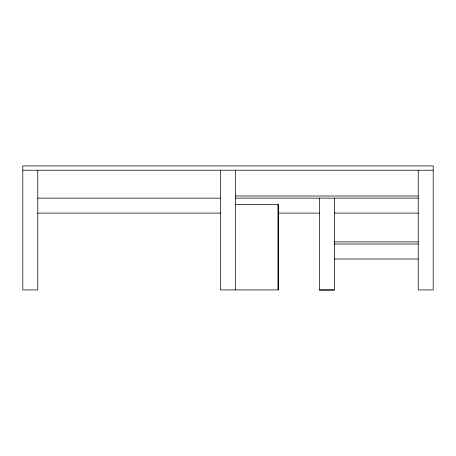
<?xml version="1.0" encoding="UTF-8"?>
<svg xmlns="http://www.w3.org/2000/svg" width="456" height="456" viewBox="0 0 456 456"><rect width="100%" height="100%" fill="white"/><g stroke="black" fill="none" stroke-linecap="round" stroke-linejoin="round"><path stroke-width="0.68" d="M22.8 170.219L433.2 170.219M235.478 196.006L418.237 196.006M37.762 198.143L220.522 198.143M235.478 198.143L418.237 198.143M235.336 204.419L278.228 204.419L278.228 289.919L220.516 289.919L220.516 170.219M37.762 213.106L220.522 213.106M278.149 213.106L319.394 213.106M334.328 213.106L418.237 213.106M334.339 241.891L418.237 241.891M334.339 244.028L418.237 244.028M334.339 258.991L418.237 258.991M319.377 289.919L334.339 289.919M418.237 170.219L418.237 289.919L433.2 289.919L433.2 165.944L22.8 165.944L22.8 289.919L37.762 289.919L37.762 170.219M334.339 198.143L334.339 290.056L319.377 290.056L319.377 198.143M278.086 204.419L278.086 289.919M235.478 170.219L235.478 289.919"/></g></svg>
